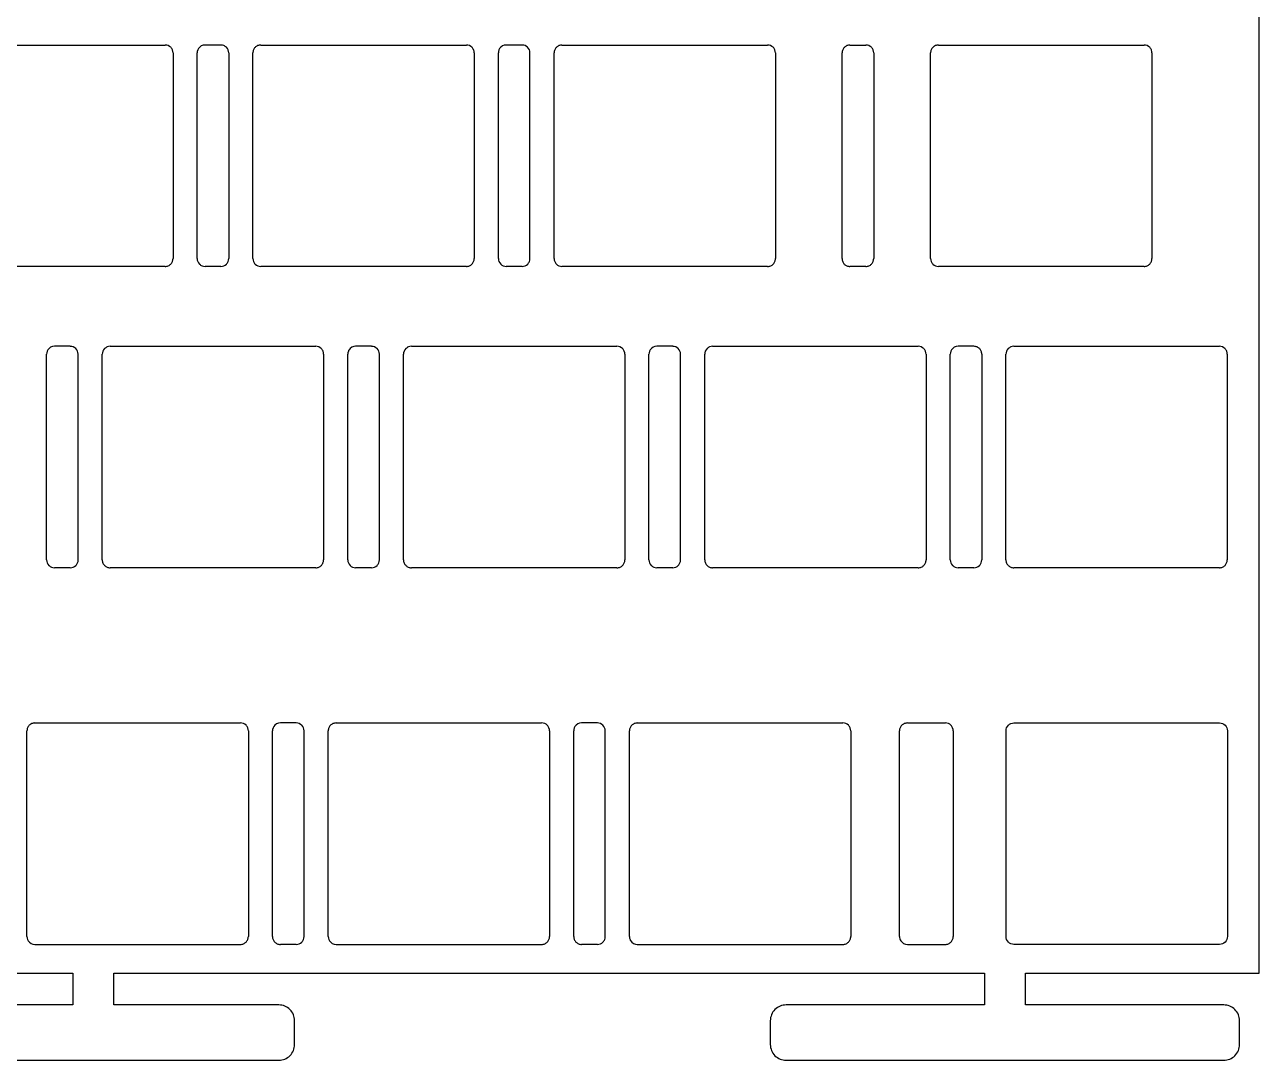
# Model space of a CAD drawing. Header units: millimetres. Extents: x -167 to 146, y -50 to 78.
# Drawn here: x 68 to 146.1, y -50 to 15.4 of the extents above; entities that cross this region are included whole.
import ezdxf

# ---------------------------------------------------------------- set-up
doc = ezdxf.new("R2010")
doc.units = ezdxf.units.MM
doc.layers.get('0').update_dxf_attribs({"linetype": 'CONTINUOUS'})

msp = doc.modelspace()

# ---------------------------------------------------------------- linework, layer by layer
for p, q in [((63.873, 14.153), (76.873, 14.153)), ((82.923, 14.153), (95.923, 14.153)), ((101.973, 14.153), (114.973, 14.153)), ((120.186, 14.153), (121.186, 14.153)), ((125.786, 14.153), (138.786, 14.153)), ((77.227, 14.006), (77.227, 14.006)), ((77.373, 13.653), (77.373, 0.653)), ((78.898, 0.653), (78.898, 13.653)), ((80.898, 13.653), (80.898, 0.653)), ((82.423, 0.653), (82.423, 13.653)), ((96.277, 14.006), (96.277, 14.006)), ((96.423, 13.653), (96.423, 0.653)), ((97.948, 0.653), (97.948, 13.653)), ((99.948, 0.653), (99.948, 13.653)), ((101.473, 0.653), (101.473, 13.653)), ((115.327, 14.006), (115.327, 14.006)), ((115.473, 13.653), (115.473, 0.653)), ((119.686, 0.653), (119.686, 13.653)), ((121.539, 14.006), (121.539, 14.006)), ((121.686, 13.653), (121.686, 0.653)), ((125.286, 0.653), (125.286, 13.653)), ((139.139, 14.006), (139.139, 14.006)), ((139.286, 13.653), (139.286, 0.653)), ((76.873, 0.153), (63.873, 0.153)), ((80.398, 0.153), (79.398, 0.153)), ((95.923, 0.153), (82.923, 0.153)), ((99.448, 0.153), (98.448, 0.153)), ((114.973, 0.153), (101.973, 0.153)), ((121.186, 0.153), (120.186, 0.153)), ((138.786, 0.153), (125.786, 0.153)), ((69.373, -18.397), (69.373, -5.397)), ((71.373, -18.397), (71.373, -5.397)), ((72.898, -18.397), (72.898, -5.397)), ((73.398, -4.897), (86.398, -4.897)), ((86.752, -5.044), (86.752, -5.044)), ((86.898, -5.397), (86.898, -18.397)), ((88.423, -18.397), (88.423, -5.397)), ((90.423, -18.397), (90.423, -5.397)), ((91.948, -18.397), (91.948, -5.397)), ((92.448, -4.897), (105.448, -4.897)), ((105.802, -5.044), (105.802, -5.044)), ((105.948, -5.397), (105.948, -18.397)), ((107.473, -18.397), (107.473, -5.397)), ((109.473, -18.397), (109.473, -5.397)), ((110.998, -18.397), (110.998, -5.397)), ((111.498, -4.897), (124.498, -4.897)), ((124.852, -5.044), (124.852, -5.044)), ((124.998, -5.397), (124.998, -18.397)), ((126.523, -18.397), (126.523, -5.397)), ((128.523, -5.397), (128.523, -18.397)), ((130.048, -18.397), (130.048, -5.397)), ((130.548, -4.897), (143.548, -4.897)), ((143.902, -5.044), (143.902, -5.044)), ((144.048, -5.397), (144.048, -18.397)), ((70.873, -18.897), (69.873, -18.897)), ((86.398, -18.897), (73.398, -18.897)), ((89.923, -18.897), (88.923, -18.897)), ((105.448, -18.897), (92.448, -18.897)), ((108.973, -18.897), (107.973, -18.897)), ((124.498, -18.897), (111.498, -18.897)), ((128.023, -18.897), (127.023, -18.897)), ((143.548, -18.897), (130.548, -18.897)), ((68.636, -28.71), (81.636, -28.71)), ((81.989, -28.856), (81.989, -28.857)), ((87.686, -28.71), (100.686, -28.71)), ((101.039, -28.856), (101.039, -28.857)), ((106.736, -28.71), (119.736, -28.71)), ((120.089, -28.856), (120.089, -28.857)), ((123.817, -28.71), (126.217, -28.71)), ((68.136, -42.21), (68.136, -29.21)), ((82.136, -29.21), (82.136, -42.21)), ((83.661, -42.21), (83.661, -29.21)), ((85.661, -42.21), (85.661, -29.21)), ((87.186, -42.21), (87.186, -29.21)), ((101.186, -29.21), (101.186, -42.21)), ((102.711, -42.21), (102.711, -29.21)), ((104.711, -42.21), (104.711, -29.21)), ((106.236, -42.21), (106.236, -29.21)), ((120.236, -29.21), (120.236, -42.21)), ((123.317, -42.21), (123.317, -29.21)), ((126.717, -29.21), (126.717, -42.21)), ((68.636, -42.71), (81.636, -42.71)), ((68.636, -42.71), (68.636, -42.71)), ((85.161, -42.71), (84.161, -42.71)), ((87.686, -42.71), (100.686, -42.71)), ((87.686, -42.71), (87.686, -42.71)), ((104.211, -42.71), (103.211, -42.71)), ((106.736, -42.71), (119.736, -42.71)), ((106.736, -42.71), (106.736, -42.71)), ((123.817, -42.71), (126.217, -42.71)), ((123.817, -42.71), (123.817, -42.71))]:
    msp.add_line(p, q)
for points in [[(60.614, -50.036), (84.061, -50.036, 0.414214), (85.061, -49.036), (85.061, -47.536, 0.414214), (84.061, -46.536), (73.637, -46.536), (73.637, -44.536), (128.686, -44.536), (128.686, -46.536), (116.148, -46.536, 0.414214), (115.148, -47.536), (115.148, -49.036, 0.414214), (116.148, -50.036), (143.823, -50.036, 0.414214), (144.823, -49.036), (144.823, -47.536, 0.414214), (143.823, -46.536), (131.286, -46.536), (131.286, -44.536), (146.073, -44.536), (146.073, 72.892)], [(18.353, -44.536), (71.037, -44.536), (71.037, -46.536), (60.614, -46.536, 0.414214)]]:
    msp.add_lwpolyline(points, format="xyb")
msp.add_lwpolyline([(144.057, -29.205), (144.057, -42.205, -0.414214), (143.557, -42.705), (130.557, -42.705, -0.414214), (130.057, -42.205), (130.057, -29.205, -0.414214), (130.557, -28.705), (143.557, -28.705, -0.414214)], format="xyb", close=True)
for centre, radius, start, end in [((79.398, 13.653), 0.5, 89.99853, 147.12714), ((79.398, 13.653), 0.5, 89.98707, 89.99853), ((80.398, 13.653), 0.5, 68.06713, 89.9984), ((80.398, 13.653), 0.5, 67.49865, 68.06713), ((80.397, 13.651), 0.502, 45.0622, 67.45855), ((98.448, 13.653), 0.5, 89.99853, 147.12714), ((98.448, 13.653), 0.5, 89.98707, 89.99853), ((99.448, 13.653), 0.5, -0.00208, 89.99705), ((76.872, 13.652), 0.502, 22.54044, 44.92659), ((76.872, 13.652), 0.502, 21.70716, 22.54044), ((76.873, 13.653), 0.5, -0.00005, 21.66354), ((79.397, 13.653), 0.499, 157.48173, 180.01857), ((79.4, 13.651), 0.502, 147.16153, 157.46929), ((79.4, 13.651), 0.502, 147.15012, 147.16153), ((95.922, 13.652), 0.502, 22.54044, 44.92659), ((95.922, 13.652), 0.502, 21.70716, 22.54044), ((95.923, 13.653), 0.5, -0.00005, 21.66354), ((98.447, 13.653), 0.499, 157.48173, 180.01857), ((98.45, 13.651), 0.502, 147.16153, 157.46929), ((98.45, 13.651), 0.502, 147.15012, 147.16153), ((114.972, 13.652), 0.502, 22.54044, 44.92659), ((114.972, 13.652), 0.502, 21.70716, 22.54044), ((114.973, 13.653), 0.5, -0.00005, 21.66354), ((121.184, 13.652), 0.502, 22.54044, 44.92659), ((121.184, 13.652), 0.502, 21.70716, 22.54044), ((121.186, 13.653), 0.5, -0.00005, 21.66354), ((138.784, 13.652), 0.502, 22.54072, 44.92649), ((138.784, 13.652), 0.502, 21.66453, 22.54072), ((138.786, 13.653), 0.5, -0.00032, 21.6202), ((80.397, 0.654), 0.502, 315.0622, 337.45854), ((80.398, 0.653), 0.5, 337.49865, 338.06713), ((80.398, 0.653), 0.5, 338.06713, 359.9984), ((69.872, -5.397), 0.499, 157.48173, 180.01857), ((69.875, -5.399), 0.502, 147.16153, 157.46929), ((69.873, -5.397), 0.5, 89.99853, 147.12714), ((69.875, -5.399), 0.502, 147.15012, 147.16153), ((69.873, -5.397), 0.5, 89.98707, 89.99853), ((70.873, -5.398), 0.5, 0.01361, 89.9807), ((86.397, -5.398), 0.502, 22.54044, 44.92659), ((86.397, -5.398), 0.502, 21.70714, 22.54044), ((86.398, -5.397), 0.5, -0.00005, 21.66352), ((88.922, -5.397), 0.499, 157.48173, 180.01857), ((88.925, -5.399), 0.502, 147.16153, 157.46929), ((88.923, -5.397), 0.5, 89.99853, 147.12714), ((88.925, -5.399), 0.502, 147.15012, 147.16153), ((88.923, -5.397), 0.5, 89.98707, 89.99853), ((89.923, -5.398), 0.5, 0.01361, 89.9807), ((105.447, -5.398), 0.502, 22.54044, 44.92659), ((105.447, -5.398), 0.502, 21.70714, 22.54044), ((105.448, -5.397), 0.5, -0.00005, 21.66352), ((107.972, -5.397), 0.499, 157.48173, 180.01857), ((107.975, -5.399), 0.502, 147.16153, 157.46929), ((107.973, -5.397), 0.5, 89.99853, 147.12714), ((107.975, -5.399), 0.502, 147.15012, 147.16153), ((107.973, -5.397), 0.5, 89.98707, 89.99853), ((108.973, -5.398), 0.5, 0.01361, 89.9807), ((124.497, -5.398), 0.502, 22.54044, 44.92659), ((124.497, -5.398), 0.502, 21.70714, 22.54044), ((124.498, -5.397), 0.5, -0.00005, 21.66352), ((127.022, -5.397), 0.499, 157.48173, 180.01857), ((127.025, -5.399), 0.502, 147.16153, 157.46929), ((127.023, -5.397), 0.5, 89.99853, 147.12714), ((127.025, -5.399), 0.502, 147.15012, 147.16153), ((127.023, -5.397), 0.5, 89.98707, 89.99853), ((143.547, -5.398), 0.502, 22.54044, 44.92659), ((143.547, -5.398), 0.502, 21.70714, 22.54044), ((143.548, -5.397), 0.5, -0.00005, 21.66352), ((128.022, -18.396), 0.502, 315.0622, 337.45854), ((128.023, -18.397), 0.5, 337.49865, 338.06713), ((128.023, -18.397), 0.5, 338.06713, 359.9984), ((81.634, -29.211), 0.502, 22.54044, 44.92659), ((84.161, -29.21), 0.5, 89.99852, 147.13861), ((84.161, -29.21), 0.5, 89.98706, 89.99852), ((85.16, -29.21), 0.5, 0.01361, 89.9807), ((100.684, -29.211), 0.502, 22.54044, 44.92659), ((103.211, -29.21), 0.5, 89.99852, 147.13861), ((103.211, -29.21), 0.5, 89.98706, 89.99852), ((104.21, -29.21), 0.5, 0.01361, 89.9807), ((119.734, -29.211), 0.502, 22.54044, 44.92659), ((81.634, -29.211), 0.502, 21.70716, 22.54044), ((81.636, -29.21), 0.5, -0.00005, 21.66354), ((84.16, -29.21), 0.499, 157.48176, 180.01856), ((84.163, -29.211), 0.502, 147.16159, 157.45775), ((100.684, -29.211), 0.502, 21.70716, 22.54044), ((100.686, -29.21), 0.5, -0.00005, 21.66354), ((103.21, -29.21), 0.499, 157.48176, 180.01856), ((103.213, -29.211), 0.502, 147.16159, 157.45775), ((119.734, -29.211), 0.502, 21.70716, 22.54044), ((119.736, -29.21), 0.5, -0.00005, 21.66354), ((68.635, -42.21), 0.499, 179.98142, 202.50682), ((68.638, -42.209), 0.502, 202.53034, 212.77516), ((68.636, -42.21), 0.5, 212.80896, 269.99004), ((68.636, -42.21), 0.5, 212.79751, 212.80896), ((87.685, -42.21), 0.499, 179.98142, 202.50682), ((87.688, -42.209), 0.502, 202.53034, 212.77516), ((87.686, -42.21), 0.5, 212.80896, 269.99004), ((87.686, -42.21), 0.5, 212.79751, 212.80896), ((106.735, -42.21), 0.499, 179.98142, 202.50682), ((106.738, -42.209), 0.502, 202.53034, 212.77516), ((106.736, -42.21), 0.5, 212.80896, 269.99004), ((106.736, -42.21), 0.5, 212.79751, 212.80896), ((123.817, -42.21), 0.5, 212.84383, 269.99005)]:
    msp.add_arc(centre, radius, start, end)
for centre, major_axis, ratio, start_param, end_param in [((76.915, 13.752), (-0.413, 0.173), 0.875966, 4.273687, 5.157863), ((95.965, 13.752), (-0.413, 0.173), 0.875966, 4.273687, 5.157863), ((115.015, 13.752), (-0.413, 0.173), 0.875966, 4.273687, 5.157863), ((121.227, 13.752), (-0.413, 0.173), 0.875966, 4.273687, 5.157863), ((138.827, 13.752), (-0.413, 0.173), 0.875966, 4.273687, 5.157863), ((80.497, 13.694), (-0.173, 0.413), 0.875966, 4.266915, 5.151091), ((80.44, 0.553), (-0.413, -0.173), 0.875968, 1.125324, 2.00927), ((86.44, -5.298), (-0.413, 0.173), 0.875966, 4.273687, 5.157863), ((105.49, -5.298), (-0.413, 0.173), 0.875966, 4.273687, 5.157863), ((124.54, -5.298), (-0.413, 0.173), 0.875966, 4.273687, 5.157863), ((143.59, -5.298), (-0.413, 0.173), 0.875966, 4.273687, 5.157863), ((128.065, -18.497), (-0.413, -0.173), 0.875968, 1.125324, 2.00927), ((81.677, -29.111), (-0.413, 0.173), 0.875966, 4.273687, 5.157863), ((100.727, -29.111), (-0.413, 0.173), 0.875966, 4.273687, 5.157863), ((119.777, -29.111), (-0.413, 0.173), 0.875966, 4.273687, 5.157863)]:
    msp.add_ellipse(centre, major_axis=major_axis, ratio=ratio, start_param=start_param, end_param=end_param)
for points, knots in [([(80.398, 14.153), (80.097, 14.153), (79.795, 14.153), (79.457, 14.153), (79.426, 14.153), (79.398, 14.153)], [0, 0, 0, 0, 0.0904295, 0.0904295, 0.1014512, 0.1014512, 0.1014512, 0.1014512]), ([(82.923, 14.153), (82.889, 14.153), (82.855, 14.149), (82.788, 14.135), (82.755, 14.125), (82.659, 14.083), (82.606, 14.043), (82.523, 13.959), (82.488, 13.906), (82.45, 13.818), (82.44, 13.786), (82.427, 13.72), (82.423, 13.686), (82.423, 13.653)], [0, 0, 0, 0, 0.01027009, 0.01027009, 0.02053614, 0.02053614, 0.04201604, 0.04201604, 0.06606372, 0.06606372, 0.07896035, 0.07896035, 0.09191855, 0.09191855, 0.09191855, 0.09191855]), ([(99.448, 14.153), (99.147, 14.153), (98.845, 14.153), (98.507, 14.153), (98.476, 14.153), (98.448, 14.153)], [0, 0, 0, 0, 0.0904295, 0.0904295, 0.1014512, 0.1014512, 0.1014512, 0.1014512]), ([(101.973, 14.153), (101.939, 14.153), (101.905, 14.149), (101.838, 14.135), (101.805, 14.125), (101.709, 14.083), (101.656, 14.043), (101.573, 13.959), (101.538, 13.906), (101.5, 13.818), (101.49, 13.786), (101.477, 13.72), (101.473, 13.686), (101.473, 13.653)], [0, 0, 0, 0, 0.01027009, 0.01027009, 0.02053614, 0.02053614, 0.04201604, 0.04201604, 0.06606372, 0.06606372, 0.07896035, 0.07896035, 0.09191855, 0.09191855, 0.09191855, 0.09191855]), ([(120.186, 14.153), (120.151, 14.153), (120.117, 14.149), (120.05, 14.135), (120.018, 14.125), (119.921, 14.083), (119.869, 14.043), (119.786, 13.959), (119.751, 13.906), (119.713, 13.818), (119.703, 13.786), (119.689, 13.72), (119.686, 13.686), (119.686, 13.653)], [0, 0, 0, 0, 0.01027009, 0.01027009, 0.02053614, 0.02053614, 0.04201604, 0.04201604, 0.06606372, 0.06606372, 0.07896035, 0.07896035, 0.09191855, 0.09191855, 0.09191855, 0.09191855]), ([(125.786, 14.153), (125.751, 14.153), (125.717, 14.149), (125.65, 14.135), (125.618, 14.125), (125.521, 14.083), (125.469, 14.043), (125.386, 13.959), (125.351, 13.906), (125.313, 13.818), (125.303, 13.786), (125.289, 13.72), (125.286, 13.686), (125.286, 13.653)], [0, 0, 0, 0, 0.01027009, 0.01027009, 0.02053614, 0.02053614, 0.04201604, 0.04201604, 0.06606372, 0.06606372, 0.07896035, 0.07896035, 0.09191855, 0.09191855, 0.09191855, 0.09191855]), ([(76.873, 0.153), (76.907, 0.153), (76.941, 0.156), (77.008, 0.17), (77.041, 0.18), (77.137, 0.222), (77.19, 0.262), (77.273, 0.346), (77.308, 0.399), (77.346, 0.487), (77.356, 0.519), (77.37, 0.585), (77.373, 0.619), (77.373, 0.653)], [0, 0, 0, 0, 0.01027007, 0.01027007, 0.02053614, 0.02053614, 0.04201604, 0.04201604, 0.06606376, 0.06606376, 0.07896042, 0.07896042, 0.09191865, 0.09191865, 0.09191865, 0.09191865]), ([(78.898, 0.653), (78.898, 0.521), (78.952, 0.391), (79.045, 0.299), (79.045, 0.299), (79.091, 0.253), (79.146, 0.216), (79.207, 0.191), (79.207, 0.191), (79.267, 0.166), (79.332, 0.153), (79.398, 0.153)], [-6776.2088384, -6776.2088384, -6776.2088384, -6776.2088384, -6775.8060903, -6775.8060903, -6775.8059873, -6775.8059873, -6775.6086615, -6775.6086615, -6775.608561, -6775.608561, -6775.4109458, -6775.4109458, -6775.4109458, -6775.4109458]), ([(82.423, 0.653), (82.423, 0.587), (82.436, 0.522), (82.461, 0.461), (82.461, 0.461), (82.486, 0.401), (82.523, 0.345), (82.569, 0.299), (82.569, 0.299), (82.662, 0.207), (82.791, 0.153), (82.923, 0.153)], [-2150.236347, -2150.236347, -2150.236347, -2150.236347, -2150.0388302, -2150.0388302, -2150.0387297, -2150.0387297, -2149.841402, -2149.841402, -2149.8413011, -2149.8413011, -2149.4384551, -2149.4384551, -2149.4384551, -2149.4384551]), ([(95.923, 0.153), (95.957, 0.153), (95.991, 0.156), (96.058, 0.17), (96.091, 0.18), (96.187, 0.222), (96.24, 0.262), (96.323, 0.346), (96.358, 0.399), (96.396, 0.487), (96.406, 0.519), (96.42, 0.585), (96.423, 0.619), (96.423, 0.653)], [0, 0, 0, 0, 0.01027007, 0.01027007, 0.02053614, 0.02053614, 0.04201604, 0.04201604, 0.06606376, 0.06606376, 0.07896042, 0.07896042, 0.09191865, 0.09191865, 0.09191865, 0.09191865]), ([(97.948, 0.653), (97.948, 0.521), (98.002, 0.391), (98.095, 0.299), (98.095, 0.299), (98.141, 0.253), (98.196, 0.216), (98.257, 0.191), (98.257, 0.191), (98.317, 0.166), (98.382, 0.153), (98.448, 0.153)], [-7680.156247, -7680.156247, -7680.156247, -7680.156247, -7679.7534989, -7679.7534989, -7679.7533959, -7679.7533959, -7679.5560701, -7679.5560701, -7679.5559696, -7679.5559696, -7679.3583544, -7679.3583544, -7679.3583544, -7679.3583544]), ([(99.448, 0.153), (99.58, 0.153), (99.71, 0.207), (99.802, 0.299), (99.802, 0.299), (99.848, 0.345), (99.885, 0.401), (99.91, 0.461), (99.91, 0.461), (99.935, 0.522), (99.948, 0.587), (99.948, 0.653)], [-7678.3583608, -7678.3583608, -7678.3583608, -7678.3583608, -7677.9556127, -7677.9556127, -7677.9555097, -7677.9555097, -7677.7581839, -7677.7581839, -7677.7580835, -7677.7580835, -7677.5604682, -7677.5604682, -7677.5604682, -7677.5604682]), ([(101.473, 0.653), (101.473, 0.587), (101.486, 0.522), (101.511, 0.461), (101.511, 0.461), (101.536, 0.401), (101.573, 0.345), (101.619, 0.299), (101.619, 0.299), (101.712, 0.207), (101.841, 0.153), (101.973, 0.153)], [-2095.0460261, -2095.0460261, -2095.0460261, -2095.0460261, -2094.8485093, -2094.8485093, -2094.8484087, -2094.8484087, -2094.6510811, -2094.6510811, -2094.6509801, -2094.6509801, -2094.2481342, -2094.2481342, -2094.2481342, -2094.2481342]), ([(114.973, 0.153), (115.007, 0.153), (115.041, 0.156), (115.108, 0.17), (115.141, 0.18), (115.237, 0.222), (115.29, 0.262), (115.373, 0.346), (115.408, 0.399), (115.446, 0.487), (115.456, 0.519), (115.47, 0.585), (115.473, 0.619), (115.473, 0.653)], [0, 0, 0, 0, 0.01027007, 0.01027007, 0.02053614, 0.02053614, 0.04201604, 0.04201604, 0.06606376, 0.06606376, 0.07896042, 0.07896042, 0.09191865, 0.09191865, 0.09191865, 0.09191865]), ([(119.686, 0.653), (119.686, 0.618), (119.689, 0.584), (119.703, 0.517), (119.713, 0.485), (119.755, 0.388), (119.795, 0.336), (119.879, 0.253), (119.932, 0.218), (120.02, 0.18), (120.053, 0.17), (120.118, 0.156), (120.152, 0.153), (120.186, 0.153)], [0, 0, 0, 0, 0.01027008, 0.01027008, 0.02053614, 0.02053614, 0.04201601, 0.04201601, 0.06606367, 0.06606367, 0.07896028, 0.07896028, 0.09191847, 0.09191847, 0.09191847, 0.09191847]), ([(121.186, 0.153), (121.22, 0.153), (121.254, 0.156), (121.321, 0.17), (121.354, 0.18), (121.45, 0.222), (121.503, 0.262), (121.586, 0.346), (121.621, 0.399), (121.658, 0.487), (121.668, 0.519), (121.682, 0.585), (121.686, 0.619), (121.686, 0.653)], [0, 0, 0, 0, 0.01027007, 0.01027007, 0.02053614, 0.02053614, 0.04201604, 0.04201604, 0.06606376, 0.06606376, 0.07896042, 0.07896042, 0.09191865, 0.09191865, 0.09191865, 0.09191865]), ([(125.286, 0.653), (125.286, 0.587), (125.299, 0.522), (125.324, 0.461), (125.324, 0.461), (125.349, 0.401), (125.386, 0.345), (125.432, 0.299), (125.432, 0.299), (125.524, 0.207), (125.654, 0.153), (125.786, 0.153)], [-4634.3396493, -4634.3396493, -4634.3396493, -4634.3396493, -4634.1421326, -4634.1421326, -4634.142032, -4634.142032, -4633.9447043, -4633.9447043, -4633.9446034, -4633.9446034, -4633.5417574, -4633.5417574, -4633.5417574, -4633.5417574]), ([(138.786, 0.153), (138.82, 0.153), (138.854, 0.156), (138.921, 0.17), (138.954, 0.18), (139.05, 0.222), (139.103, 0.262), (139.186, 0.346), (139.221, 0.399), (139.258, 0.487), (139.268, 0.519), (139.282, 0.585), (139.286, 0.619), (139.286, 0.653)], [0, 0, 0, 0, 0.01027007, 0.01027007, 0.02053614, 0.02053614, 0.04201604, 0.04201604, 0.06606376, 0.06606376, 0.07896042, 0.07896042, 0.09191864, 0.09191864, 0.09191864, 0.09191864]), ([(70.873, -4.897), (70.572, -4.897), (70.27, -4.897), (69.932, -4.897), (69.901, -4.897), (69.873, -4.897)], [0, 0, 0, 0, 0.0904295, 0.0904295, 0.1014512, 0.1014512, 0.1014512, 0.1014512]), ([(73.398, -4.897), (73.332, -4.897), (73.267, -4.91), (73.207, -4.935), (73.207, -4.935), (73.146, -4.961), (73.091, -4.998), (73.045, -5.044), (73.045, -5.044), (72.952, -5.136), (72.898, -5.265), (72.898, -5.397)], [-1463.3697376, -1463.3697376, -1463.3697376, -1463.3697376, -1463.1722231, -1463.1722231, -1463.1721225, -1463.1721225, -1462.9747949, -1462.9747949, -1462.974694, -1462.974694, -1462.571848, -1462.571848, -1462.571848, -1462.571848]), ([(89.923, -4.897), (89.622, -4.897), (89.32, -4.897), (88.982, -4.897), (88.951, -4.897), (88.923, -4.897)], [0, 0, 0, 0, 0.0904295, 0.0904295, 0.1014512, 0.1014512, 0.1014512, 0.1014512]), ([(92.448, -4.897), (92.382, -4.897), (92.317, -4.91), (92.257, -4.935), (92.257, -4.935), (92.196, -4.961), (92.141, -4.998), (92.095, -5.044), (92.095, -5.044), (92.002, -5.136), (91.948, -5.265), (91.948, -5.397)], [-1408.1794166, -1408.1794166, -1408.1794166, -1408.1794166, -1407.9819022, -1407.9819022, -1407.9818016, -1407.9818016, -1407.7844739, -1407.7844739, -1407.784373, -1407.784373, -1407.381527, -1407.381527, -1407.381527, -1407.381527]), ([(108.973, -4.897), (108.672, -4.897), (108.37, -4.897), (108.032, -4.897), (108.001, -4.897), (107.973, -4.897)], [0, 0, 0, 0, 0.0904295, 0.0904295, 0.1014512, 0.1014512, 0.1014512, 0.1014512]), ([(111.498, -4.897), (111.432, -4.897), (111.367, -4.91), (111.307, -4.935), (111.307, -4.935), (111.246, -4.961), (111.191, -4.998), (111.145, -5.044), (111.145, -5.044), (111.052, -5.136), (110.998, -5.265), (110.998, -5.397)], [-1352.9890957, -1352.9890957, -1352.9890957, -1352.9890957, -1352.7915812, -1352.7915812, -1352.7914806, -1352.7914806, -1352.594153, -1352.594153, -1352.5940521, -1352.5940521, -1352.1912061, -1352.1912061, -1352.1912061, -1352.1912061]), ([(128.023, -4.897), (127.722, -4.897), (127.42, -4.897), (127.082, -4.897), (127.051, -4.897), (127.023, -4.897)], [0, 0, 0, 0, 0.0904295, 0.0904295, 0.1014512, 0.1014512, 0.1014512, 0.1014512]), ([(128.523, -5.397), (128.523, -5.364), (128.52, -5.33), (128.506, -5.264), (128.496, -5.232), (128.458, -5.144), (128.423, -5.091), (128.34, -5.007), (128.287, -4.967), (128.191, -4.925), (128.158, -4.915), (128.091, -4.901), (128.057, -4.897), (128.023, -4.897)], [0, 0, 0, 0, 0.01010654, 0.01010654, 0.02016506, 0.02016506, 0.03892066, 0.03892066, 0.0556736, 0.0556736, 0.06368043, 0.06368043, 0.07169039, 0.07169039, 0.07169039, 0.07169039]), ([(130.548, -4.897), (130.482, -4.897), (130.417, -4.91), (130.357, -4.935), (130.357, -4.935), (130.296, -4.961), (130.241, -4.998), (130.195, -5.044), (130.195, -5.044), (130.102, -5.136), (130.048, -5.265), (130.048, -5.397)], [-1297.7987747, -1297.7987747, -1297.7987747, -1297.7987747, -1297.6012603, -1297.6012603, -1297.6011597, -1297.6011597, -1297.403832, -1297.403832, -1297.4037311, -1297.4037311, -1297.0008851, -1297.0008851, -1297.0008851, -1297.0008851]), ([(69.373, -18.397), (69.373, -18.529), (69.427, -18.659), (69.52, -18.751), (69.52, -18.751), (69.566, -18.797), (69.621, -18.834), (69.682, -18.859), (69.682, -18.859), (69.742, -18.884), (69.807, -18.897), (69.873, -18.897)], [-7274.9449736, -7274.9449736, -7274.9449736, -7274.9449736, -7274.5422255, -7274.5422255, -7274.5421226, -7274.5421226, -7274.3447967, -7274.3447967, -7274.3446963, -7274.3446963, -7274.147081, -7274.147081, -7274.147081, -7274.147081]), ([(70.873, -18.897), (71.005, -18.897), (71.135, -18.843), (71.227, -18.751), (71.227, -18.751), (71.273, -18.705), (71.31, -18.649), (71.335, -18.589), (71.335, -18.589), (71.36, -18.528), (71.373, -18.463), (71.373, -18.397)], [-7273.1470875, -7273.1470875, -7273.1470875, -7273.1470875, -7272.7443394, -7272.7443394, -7272.7442364, -7272.7442364, -7272.5469106, -7272.5469106, -7272.5468101, -7272.5468101, -7272.3491948, -7272.3491948, -7272.3491948, -7272.3491948]), ([(72.898, -18.397), (72.898, -18.432), (72.902, -18.466), (72.916, -18.533), (72.926, -18.565), (72.968, -18.662), (73.007, -18.714), (73.092, -18.797), (73.145, -18.832), (73.233, -18.87), (73.265, -18.88), (73.331, -18.894), (73.364, -18.897), (73.398, -18.897)], [0, 0, 0, 0, 0.01027008, 0.01027008, 0.02053614, 0.02053614, 0.04201602, 0.04201602, 0.06606369, 0.06606369, 0.07896032, 0.07896032, 0.09191852, 0.09191852, 0.09191852, 0.09191852]), ([(86.398, -18.897), (86.432, -18.897), (86.466, -18.894), (86.533, -18.88), (86.566, -18.87), (86.662, -18.828), (86.715, -18.788), (86.798, -18.704), (86.833, -18.651), (86.871, -18.563), (86.881, -18.531), (86.895, -18.465), (86.898, -18.431), (86.898, -18.397)], [0, 0, 0, 0, 0.01027007, 0.01027007, 0.02053613, 0.02053613, 0.04201603, 0.04201603, 0.06606374, 0.06606374, 0.07896039, 0.07896039, 0.09191861, 0.09191861, 0.09191861, 0.09191861]), ([(88.423, -18.397), (88.423, -18.529), (88.477, -18.659), (88.57, -18.751), (88.57, -18.751), (88.616, -18.797), (88.671, -18.834), (88.732, -18.859), (88.732, -18.859), (88.792, -18.884), (88.857, -18.897), (88.923, -18.897)], [-7648.9862638, -7648.9862638, -7648.9862638, -7648.9862638, -7648.5835157, -7648.5835157, -7648.5834127, -7648.5834127, -7648.3860868, -7648.3860868, -7648.3859864, -7648.3859864, -7648.1883711, -7648.1883711, -7648.1883711, -7648.1883711]), ([(89.923, -18.897), (90.055, -18.897), (90.185, -18.843), (90.277, -18.751), (90.277, -18.751), (90.323, -18.705), (90.36, -18.649), (90.385, -18.589), (90.385, -18.589), (90.41, -18.528), (90.423, -18.463), (90.423, -18.397)], [-7647.1883776, -7647.1883776, -7647.1883776, -7647.1883776, -7646.7856295, -7646.7856295, -7646.7855265, -7646.7855265, -7646.5882007, -7646.5882007, -7646.5881002, -7646.5881002, -7646.390485, -7646.390485, -7646.390485, -7646.390485]), ([(91.948, -18.397), (91.948, -18.432), (91.952, -18.466), (91.966, -18.533), (91.976, -18.565), (92.018, -18.662), (92.057, -18.714), (92.142, -18.797), (92.195, -18.832), (92.283, -18.87), (92.315, -18.88), (92.381, -18.894), (92.414, -18.897), (92.448, -18.897)], [0, 0, 0, 0, 0.01027008, 0.01027008, 0.02053614, 0.02053614, 0.04201602, 0.04201602, 0.06606369, 0.06606369, 0.07896032, 0.07896032, 0.09191852, 0.09191852, 0.09191852, 0.09191852]), ([(105.448, -18.897), (105.482, -18.897), (105.516, -18.894), (105.583, -18.88), (105.616, -18.87), (105.712, -18.828), (105.765, -18.788), (105.848, -18.704), (105.883, -18.651), (105.921, -18.563), (105.931, -18.531), (105.945, -18.465), (105.948, -18.431), (105.948, -18.397)], [0, 0, 0, 0, 0.01027007, 0.01027007, 0.02053613, 0.02053613, 0.04201603, 0.04201603, 0.06606374, 0.06606374, 0.07896039, 0.07896039, 0.09191861, 0.09191861, 0.09191861, 0.09191861]), ([(107.473, -18.397), (107.473, -18.529), (107.527, -18.659), (107.62, -18.751), (107.62, -18.751), (107.666, -18.797), (107.721, -18.834), (107.782, -18.859), (107.782, -18.859), (107.842, -18.884), (107.907, -18.897), (107.973, -18.897)], [-7711.3277214, -7711.3277214, -7711.3277214, -7711.3277214, -7710.9249733, -7710.9249733, -7710.9248703, -7710.9248703, -7710.7275445, -7710.7275445, -7710.7274441, -7710.7274441, -7710.5298288, -7710.5298288, -7710.5298288, -7710.5298288]), ([(108.973, -18.897), (109.105, -18.897), (109.235, -18.843), (109.327, -18.751), (109.327, -18.751), (109.373, -18.705), (109.41, -18.649), (109.435, -18.589), (109.435, -18.589), (109.46, -18.528), (109.473, -18.463), (109.473, -18.397)], [-7709.5298353, -7709.5298353, -7709.5298353, -7709.5298353, -7709.1270872, -7709.1270872, -7709.1269842, -7709.1269842, -7708.9296584, -7708.9296584, -7708.9295579, -7708.9295579, -7708.7319426, -7708.7319426, -7708.7319426, -7708.7319426]), ([(110.998, -18.397), (110.998, -18.432), (111.002, -18.466), (111.016, -18.533), (111.026, -18.565), (111.068, -18.662), (111.107, -18.714), (111.192, -18.797), (111.245, -18.832), (111.333, -18.87), (111.365, -18.88), (111.431, -18.894), (111.464, -18.897), (111.498, -18.897)], [0, 0, 0, 0, 0.01027008, 0.01027008, 0.02053614, 0.02053614, 0.04201602, 0.04201602, 0.06606369, 0.06606369, 0.07896032, 0.07896032, 0.09191852, 0.09191852, 0.09191852, 0.09191852]), ([(124.498, -18.897), (124.532, -18.897), (124.566, -18.894), (124.633, -18.88), (124.666, -18.87), (124.762, -18.828), (124.815, -18.788), (124.898, -18.704), (124.933, -18.651), (124.971, -18.563), (124.981, -18.531), (124.995, -18.465), (124.998, -18.431), (124.998, -18.397)], [0, 0, 0, 0, 0.01027007, 0.01027007, 0.02053613, 0.02053613, 0.04201603, 0.04201603, 0.06606374, 0.06606374, 0.07896039, 0.07896039, 0.09191861, 0.09191861, 0.09191861, 0.09191861]), ([(126.523, -18.397), (126.523, -18.529), (126.577, -18.659), (126.67, -18.751), (126.67, -18.751), (126.716, -18.797), (126.771, -18.834), (126.832, -18.859), (126.832, -18.859), (126.892, -18.884), (126.957, -18.897), (127.023, -18.897)], [-7742.4991959, -7742.4991959, -7742.4991959, -7742.4991959, -7742.0964477, -7742.0964477, -7742.0963448, -7742.0963448, -7741.8990189, -7741.8990189, -7741.8989185, -7741.8989185, -7741.7013032, -7741.7013032, -7741.7013032, -7741.7013032]), ([(130.048, -18.397), (130.048, -18.432), (130.052, -18.466), (130.066, -18.533), (130.076, -18.565), (130.118, -18.662), (130.157, -18.714), (130.242, -18.797), (130.295, -18.832), (130.383, -18.87), (130.415, -18.88), (130.481, -18.894), (130.514, -18.897), (130.548, -18.897)], [0, 0, 0, 0, 0.01027008, 0.01027008, 0.02053614, 0.02053614, 0.04201602, 0.04201602, 0.06606369, 0.06606369, 0.07896032, 0.07896032, 0.09191852, 0.09191852, 0.09191852, 0.09191852]), ([(143.548, -18.897), (143.582, -18.897), (143.616, -18.894), (143.683, -18.88), (143.716, -18.87), (143.812, -18.828), (143.865, -18.788), (143.948, -18.704), (143.983, -18.651), (144.021, -18.563), (144.031, -18.531), (144.045, -18.465), (144.048, -18.431), (144.048, -18.397)], [0, 0, 0, 0, 0.01027007, 0.01027007, 0.02053613, 0.02053613, 0.04201603, 0.04201603, 0.06606374, 0.06606374, 0.07896039, 0.07896039, 0.09191861, 0.09191861, 0.09191861, 0.09191861]), ([(68.636, -28.71), (68.601, -28.71), (68.567, -28.713), (68.5, -28.727), (68.468, -28.738), (68.371, -28.78), (68.319, -28.819), (68.236, -28.903), (68.201, -28.956), (68.163, -29.045), (68.153, -29.077), (68.139, -29.143), (68.136, -29.176), (68.136, -29.21)], [0, 0, 0, 0, 0.01027009, 0.01027009, 0.02053614, 0.02053614, 0.04201605, 0.04201605, 0.06606377, 0.06606377, 0.07896043, 0.07896043, 0.09191865, 0.09191865, 0.09191865, 0.09191865]), ([(85.161, -28.71), (84.859, -28.71), (84.558, -28.71), (84.22, -28.71), (84.189, -28.71), (84.161, -28.71)], [0, 0, 0, 0, 0.0904295, 0.0904295, 0.1014512, 0.1014512, 0.1014512, 0.1014512]), ([(87.686, -28.71), (87.651, -28.71), (87.617, -28.713), (87.55, -28.727), (87.518, -28.738), (87.421, -28.78), (87.369, -28.819), (87.286, -28.903), (87.251, -28.956), (87.213, -29.045), (87.203, -29.077), (87.189, -29.143), (87.186, -29.176), (87.186, -29.21)], [0, 0, 0, 0, 0.01027009, 0.01027009, 0.02053614, 0.02053614, 0.04201605, 0.04201605, 0.06606377, 0.06606377, 0.07896043, 0.07896043, 0.09191865, 0.09191865, 0.09191865, 0.09191865]), ([(104.211, -28.71), (103.909, -28.71), (103.608, -28.71), (103.27, -28.71), (103.239, -28.71), (103.211, -28.71)], [0, 0, 0, 0, 0.0904295, 0.0904295, 0.1014512, 0.1014512, 0.1014512, 0.1014512]), ([(106.736, -28.71), (106.701, -28.71), (106.667, -28.713), (106.6, -28.727), (106.568, -28.738), (106.471, -28.78), (106.419, -28.819), (106.336, -28.903), (106.301, -28.956), (106.263, -29.045), (106.253, -29.077), (106.239, -29.143), (106.236, -29.176), (106.236, -29.21)], [0, 0, 0, 0, 0.01027009, 0.01027009, 0.02053614, 0.02053614, 0.04201605, 0.04201605, 0.06606377, 0.06606377, 0.07896043, 0.07896043, 0.09191865, 0.09191865, 0.09191865, 0.09191865]), ([(123.817, -28.71), (123.783, -28.71), (123.749, -28.713), (123.682, -28.727), (123.649, -28.738), (123.553, -28.78), (123.5, -28.819), (123.417, -28.903), (123.382, -28.956), (123.344, -29.045), (123.334, -29.077), (123.32, -29.143), (123.317, -29.176), (123.317, -29.21)], [0, 0, 0, 0, 0.01027009, 0.01027009, 0.02053614, 0.02053614, 0.04201605, 0.04201605, 0.06606377, 0.06606377, 0.07896043, 0.07896043, 0.09191865, 0.09191865, 0.09191865, 0.09191865]), ([(126.717, -29.21), (126.717, -29.144), (126.704, -29.079), (126.679, -29.019), (126.679, -29.019), (126.654, -28.958), (126.617, -28.903), (126.571, -28.857), (126.571, -28.857), (126.479, -28.764), (126.349, -28.71), (126.217, -28.71)], [-5664.2155164, -5664.2155164, -5664.2155164, -5664.2155164, -5664.0180006, -5664.0180006, -5664.0179, -5664.0179, -5663.8205766, -5663.8205766, -5663.8204756, -5663.8204756, -5663.4176297, -5663.4176297, -5663.4176297, -5663.4176297]), ([(81.636, -42.71), (81.67, -42.71), (81.704, -42.706), (81.771, -42.692), (81.804, -42.682), (81.9, -42.64), (81.953, -42.601), (82.036, -42.516), (82.071, -42.463), (82.108, -42.375), (82.118, -42.343), (82.132, -42.277), (82.136, -42.244), (82.136, -42.21)], [0, 0, 0, 0, 0.01027007, 0.01027007, 0.02053614, 0.02053614, 0.04201604, 0.04201604, 0.06606376, 0.06606376, 0.07896042, 0.07896042, 0.09191865, 0.09191865, 0.09191865, 0.09191865]), ([(83.661, -42.21), (83.661, -42.244), (83.664, -42.277), (83.678, -42.343), (83.688, -42.375), (83.726, -42.463), (83.761, -42.516), (83.844, -42.601), (83.896, -42.64), (83.993, -42.682), (84.025, -42.692), (84.092, -42.706), (84.126, -42.71), (84.161, -42.71)], [0, 0, 0, 0, 0.01010654, 0.01010654, 0.02016506, 0.02016506, 0.03892066, 0.03892066, 0.05567451, 0.05567451, 0.06368117, 0.06368117, 0.07169093, 0.07169093, 0.07169093, 0.07169093]), ([(85.161, -42.71), (85.293, -42.71), (85.422, -42.656), (85.514, -42.563), (85.514, -42.563), (85.56, -42.517), (85.597, -42.462), (85.623, -42.401), (85.623, -42.401), (85.648, -42.341), (85.661, -42.276), (85.661, -42.21)], [-7397.8285115, -7397.8285115, -7397.8285115, -7397.8285115, -7397.4257635, -7397.4257635, -7397.4256606, -7397.4256606, -7397.2283347, -7397.2283347, -7397.2282343, -7397.2282343, -7397.030619, -7397.030619, -7397.030619, -7397.030619]), ([(100.686, -42.71), (100.72, -42.71), (100.754, -42.706), (100.821, -42.692), (100.854, -42.682), (100.95, -42.64), (101.003, -42.601), (101.086, -42.516), (101.121, -42.463), (101.158, -42.375), (101.168, -42.343), (101.182, -42.277), (101.186, -42.244), (101.186, -42.21)], [0, 0, 0, 0, 0.01027007, 0.01027007, 0.02053614, 0.02053614, 0.04201604, 0.04201604, 0.06606376, 0.06606376, 0.07896042, 0.07896042, 0.09191865, 0.09191865, 0.09191865, 0.09191865]), ([(102.711, -42.21), (102.711, -42.244), (102.714, -42.277), (102.728, -42.343), (102.738, -42.375), (102.776, -42.463), (102.811, -42.516), (102.894, -42.601), (102.946, -42.64), (103.043, -42.682), (103.075, -42.692), (103.142, -42.706), (103.176, -42.71), (103.211, -42.71)], [0, 0, 0, 0, 0.01010654, 0.01010654, 0.02016506, 0.02016506, 0.03892066, 0.03892066, 0.05567451, 0.05567451, 0.06368117, 0.06368117, 0.07169093, 0.07169093, 0.07169093, 0.07169093]), ([(104.211, -42.71), (104.343, -42.71), (104.472, -42.656), (104.564, -42.563), (104.564, -42.563), (104.61, -42.517), (104.647, -42.462), (104.673, -42.401), (104.673, -42.401), (104.698, -42.341), (104.711, -42.276), (104.711, -42.21)], [-7366.6585282, -7366.6585282, -7366.6585282, -7366.6585282, -7366.2557803, -7366.2557803, -7366.2556773, -7366.2556773, -7366.0583515, -7366.0583515, -7366.058251, -7366.058251, -7365.8606358, -7365.8606358, -7365.8606358, -7365.8606358]), ([(119.736, -42.71), (119.77, -42.71), (119.804, -42.706), (119.871, -42.692), (119.904, -42.682), (120, -42.64), (120.053, -42.601), (120.136, -42.516), (120.171, -42.463), (120.208, -42.375), (120.218, -42.343), (120.232, -42.277), (120.236, -42.244), (120.236, -42.21)], [0, 0, 0, 0, 0.01027007, 0.01027007, 0.02053614, 0.02053614, 0.04201604, 0.04201604, 0.06606376, 0.06606376, 0.07896042, 0.07896042, 0.09191865, 0.09191865, 0.09191865, 0.09191865]), ([(123.317, -42.21), (123.317, -42.258), (123.324, -42.305), (123.351, -42.397), (123.371, -42.441), (123.397, -42.481)], [0, 0, 0, 0, 0.01434898, 0.01434898, 0.02873338, 0.02873338, 0.02873338, 0.02873338]), ([(126.217, -42.71), (126.251, -42.71), (126.285, -42.706), (126.352, -42.692), (126.385, -42.682), (126.481, -42.64), (126.534, -42.601), (126.617, -42.516), (126.652, -42.463), (126.69, -42.375), (126.7, -42.343), (126.714, -42.277), (126.717, -42.244), (126.717, -42.21)], [0, 0, 0, 0, 0.01027007, 0.01027007, 0.02053614, 0.02053614, 0.04201604, 0.04201604, 0.06606372, 0.06606372, 0.07896035, 0.07896035, 0.09191855, 0.09191855, 0.09191855, 0.09191855])]:
    msp.add_open_spline(points, degree=3, knots=knots)

doc.saveas('drawing.dxf')
